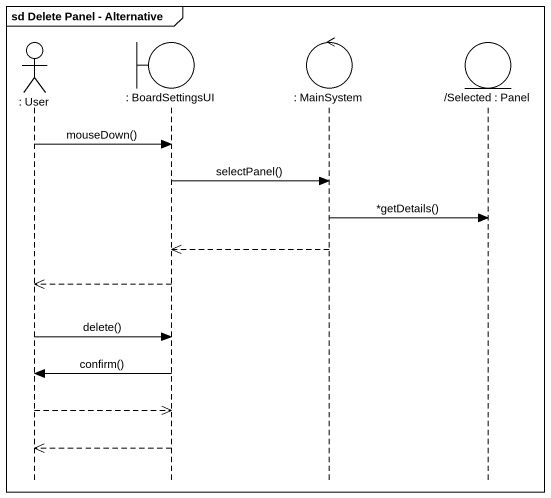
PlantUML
@startuml
mainframe sd Delete Panel - Alternative
hide footbox
actor ": User" as User
boundary ": BoardSettingsUI" as BoardSettingsUI
control ": MainSystem" as MainSystem
entity "/Selected : Panel" as Selected_Panel

User -> BoardSettingsUI : mouseDown()
BoardSettingsUI -> MainSystem : selectPanel()
MainSystem -> Selected_Panel : *getDetails()
MainSystem -->> BoardSettingsUI
BoardSettingsUI -->> User
User -> BoardSettingsUI : delete()
BoardSettingsUI -> User : confirm()
User -->> BoardSettingsUI
BoardSettingsUI -->> User
@enduml
